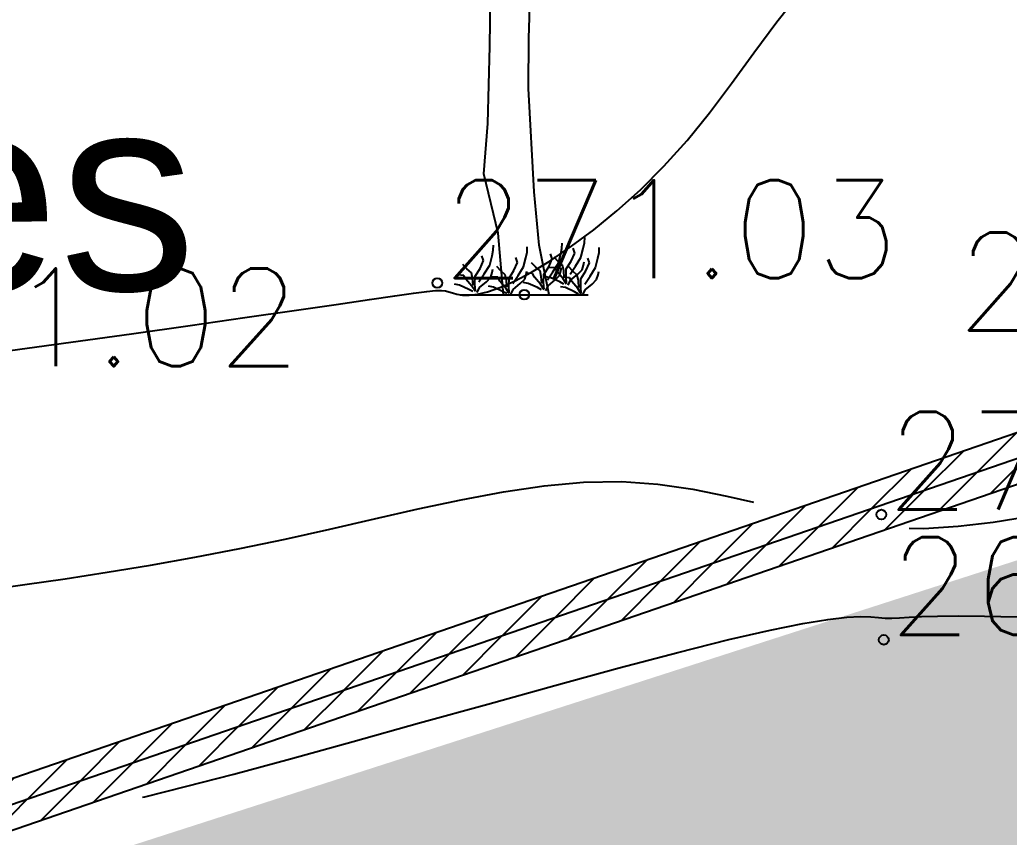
# Model space of a CAD drawing. Extents: x 524954 to 526204, y 9523489 to 9524010.
# Drawn here: x 525701.67 to 525711.79, y 9523606.16 to 9523614.52 of the extents above; entities that cross this region are included whole.
import ezdxf
from ezdxf.enums import TextEntityAlignment as Align

# ---------------------------------------------------------------- set-up
doc = ezdxf.new("R2010")
doc.units = 0
doc.header["$PDMODE"] = 33
doc.header["$PDSIZE"] = 0.1
doc.linetypes.add('ACAD_ISO12W100', pattern=[21, 12, -3, 0, -3, 0, -3])
doc.linetypes.add('CACHE2', pattern=[4.7625, 3.175, -1.5875])
for name, color, linetype in [('Arbre', 34, 'ACAD_ISO12W100'), ('Cloture', 7, 'Continuous'), ('CN_01_00', 3, 'Continuous'), ('CN_10_00', 1, 'Continuous'), ('Haut_Talus', 30, 'Continuous'), ('Murs', 1, 'Continuous'), ('TopoAlt', 3, 'Continuous'), ('TOPOJIS', 7, 'Continuous'), ('Toponomie', 7, 'CACHE2')]:
    doc.layers.add(name, color=color, linetype=linetype)
doc.styles.add('Simplex 1.0', font='Simplex.shx', dxfattribs={"width": 0.99, "height": 1})
doc.styles.get("Standard").update_dxf_attribs({"font": 'arial.ttf'})
pattern_1 = [(45, (0, 0), (-0.1767766952966, 0.1767766952966), [])]

# ---------------------------------------------------------------- blocks, each defined once
blk = doc.blocks.new('TCPOINT M')
at = {"color": 0}
blk.add_point((0, 0), dxfattribs=at)
at = {"layer": 'TopoAlt', "style": 'Simplex 1.0', "width": 0.99}
blk.add_attdef('ALT', (0.15, 0.15), '', height=1, dxfattribs=at)
blk = doc.blocks.new('v088')
at = {"linetype": 'Continuous'}
for p, q in [((0.045, 2.625), (0.064, 3.179)), ((-0.352, 2.542), (-0.344, 3.046)), ((-0.373, 1.752), (-0.352, 2.542)), ((0.043, 2.109), (0.045, 2.625)), ((0.102, 1.053), (0.043, 2.109)), ((-0.412, 1.235), (-0.373, 1.752)), ((-0.268, 0.628), (-0.412, 1.235)), ((0.151, 0.506), (0.102, 1.053)), ((-0.213, 0), (-0.268, 0.628)), ((-0.317, 0.454), (-0.315, 0.507)), ((0.256, 0), (0.151, 0.506)), ((0.385, 0.474), (0.387, 0.526)), ((0.603, 0.474), (0.615, 0.531)), ((0.615, 0.531), (0.618, 0.584)), ((-0.329, 0.397), (-0.317, 0.454)), ((0.017, 0.377), (0.029, 0.435)), ((0.029, 0.435), (0.031, 0.488)), ((0.286, 0.368), (0.269, 0.418)), ((0.349, 0.322), (0.373, 0.416)), ((0.373, 0.416), (0.385, 0.474)), ((0.481, 0.344), (0.517, 0.426)), ((0.517, 0.426), (0.5, 0.476)), ((0.579, 0.38), (0.603, 0.474)), ((0.752, 0.373), (0.765, 0.43)), ((0.765, 0.43), (0.767, 0.483)), ((-0.587, 0.264), (-0.627, 0.308)), ((-0.452, 0.267), (-0.416, 0.349)), ((-0.416, 0.349), (-0.433, 0.399)), ((-0.353, 0.303), (-0.329, 0.397)), ((-0.106, 0.248), (-0.07, 0.329)), ((-0.07, 0.329), (-0.087, 0.38)), ((-0.007, 0.284), (0.017, 0.377)), ((0.115, 0.284), (0.075, 0.327)), ((0.25, 0.286), (0.286, 0.368)), ((0.293, 0.233), (0.349, 0.322)), ((0.346, 0.341), (0.305, 0.385)), ((0.392, 0.301), (0.346, 0.341)), ((0.43, 0.264), (0.481, 0.344)), ((0.524, 0.291), (0.579, 0.38)), ((0.606, 0.303), (0.613, 0.337)), ((0.63, 0.243), (0.666, 0.325)), ((0.666, 0.325), (0.649, 0.375)), ((0.728, 0.279), (0.752, 0.373)), ((-0.541, 0.224), (-0.587, 0.264)), ((-0.529, 0.166), (-0.541, 0.224)), ((-0.502, 0.188), (-0.452, 0.267)), ((-0.464, 0.132), (-0.409, 0.214)), ((-0.409, 0.214), (-0.353, 0.303)), ((-0.341, 0.178), (-0.327, 0.226)), ((-0.327, 0.226), (-0.32, 0.26)), ((-0.24, 0.245), (-0.281, 0.288)), ((-0.195, 0.204), (-0.24, 0.245)), ((-0.183, 0.147), (-0.195, 0.204)), ((-0.156, 0.168), (-0.106, 0.248)), ((-0.063, 0.195), (-0.007, 0.284)), ((0.005, 0.159), (0.019, 0.207)), ((0.019, 0.207), (0.026, 0.24)), ((0.084, 0.216), (0.019, 0.221)), ((0.106, 0.178), (0.084, 0.216)), ((0.161, 0.243), (0.115, 0.284)), ((0.173, 0.185), (0.161, 0.243)), ((0.197, 0.125), (0.2, 0.207)), ((0.2, 0.207), (0.25, 0.286)), ((0.238, 0.151), (0.293, 0.233)), ((0.315, 0.274), (0.25, 0.279)), ((0.337, 0.236), (0.315, 0.274)), ((0.397, 0.163), (0.337, 0.236)), ((0.361, 0.197), (0.375, 0.245)), ((0.375, 0.245), (0.382, 0.279)), ((0.404, 0.243), (0.392, 0.301)), ((0.409, 0.175), (0.404, 0.243)), ((0.428, 0.183), (0.43, 0.264)), ((0.495, 0.24), (0.454, 0.284)), ((0.469, 0.209), (0.524, 0.291)), ((0.474, 0.149), (0.546, 0.209)), ((0.541, 0.2), (0.495, 0.24)), ((0.546, 0.209), (0.591, 0.255)), ((0.579, 0.163), (0.63, 0.243)), ((0.591, 0.255), (0.606, 0.303)), ((0.673, 0.19), (0.728, 0.279)), ((0.755, 0.202), (0.762, 0.236)), ((-0.661, 0.096), (-0.712, 0.106)), ((-0.618, 0.197), (-0.683, 0.202)), ((-0.596, 0.159), (-0.618, 0.197)), ((-0.536, 0.087), (-0.596, 0.159)), ((-0.524, 0.099), (-0.529, 0.166)), ((-0.505, 0.106), (-0.502, 0.188)), ((-0.5, 0.036), (-0.505, 0.106)), ((-0.459, 0.072), (-0.387, 0.132)), ((-0.387, 0.132), (-0.341, 0.178)), ((-0.272, 0.178), (-0.337, 0.183)), ((-0.25, 0.139), (-0.272, 0.178)), ((-0.19, 0.067), (-0.25, 0.139)), ((-0.178, 0.079), (-0.183, 0.147)), ((-0.159, 0.087), (-0.156, 0.168)), ((-0.118, 0.113), (-0.063, 0.195)), ((-0.113, 0.053), (-0.041, 0.113)), ((-0.041, 0.113), (0.005, 0.159)), ((0.041, 0.115), (-0.01, 0.125)), ((0.135, 0.072), (0.041, 0.115)), ((0.166, 0.106), (0.106, 0.178)), ((0.202, 0.05), (0.166, 0.106)), ((0.178, 0.118), (0.173, 0.185)), ((0.202, 0.055), (0.197, 0.125)), ((0.272, 0.173), (0.221, 0.183)), ((0.243, 0.091), (0.315, 0.151)), ((0.365, 0.13), (0.272, 0.173)), ((0.315, 0.151), (0.361, 0.197)), ((0.406, 0.108), (0.365, 0.13)), ((0.433, 0.108), (0.397, 0.163)), ((0.464, 0.173), (0.399, 0.178)), ((0.433, 0.113), (0.428, 0.183)), ((0.45, 0.099), (0.474, 0.149)), ((0.486, 0.135), (0.464, 0.173)), ((0.546, 0.063), (0.486, 0.135)), ((0.553, 0.142), (0.541, 0.2)), ((0.558, 0.075), (0.553, 0.142)), ((0.577, 0.082), (0.579, 0.163)), ((0.618, 0.108), (0.673, 0.19)), ((0.623, 0.048), (0.695, 0.108)), ((0.695, 0.108), (0.74, 0.154)), ((0.74, 0.154), (0.755, 0.202)), ((-0.567, 0.053), (-0.661, 0.096)), ((-0.654, 0), (0.654, 0)), ((-0.527, 0.031), (-0.567, 0.053)), ((-0.5, 0.031), (-0.536, 0.087)), ((-0.483, 0.022), (-0.459, 0.072)), ((-0.315, 0.077), (-0.365, 0.087)), ((-0.221, 0.034), (-0.315, 0.077)), ((-0.18, 0.012), (-0.221, 0.034)), ((-0.154, 0.012), (-0.19, 0.067)), ((-0.154, 0.017), (-0.159, 0.087)), ((-0.137, 0.002), (-0.113, 0.053)), ((0.175, 0.05), (0.135, 0.072)), ((0.219, 0.041), (0.243, 0.091)), ((0.421, 0.072), (0.37, 0.082)), ((0.514, 0.029), (0.421, 0.072)), ((0.555, 0.007), (0.514, 0.029)), ((0.582, 0.007), (0.546, 0.063)), ((0.582, 0.012), (0.577, 0.082)), ((0.599, -0.002), (0.623, 0.048))]:
    blk.add_line(p, q, dxfattribs=at)

msp = doc.modelspace()

# ---------------------------------------------------------------- hatches: boundary and pattern name
at = {"layer": 'Haut_Talus'}
h = msp.add_hatch(dxfattribs=at)
h.set_pattern_fill('G_CERCLE_10', color=256, scale=4, angle=285, style=0)
h.set_pattern_definition([(285, (0.414, -1.5455), (4.8989794856, -2.8284271247), [0.8, -3.2]), (15, (1.5455, 0.414), (2.8284271247, 4.8989794856), [0.8, -3.2]), (330, (1.2146, -2.9874), (3.8637055252, 1.0352800256), [0.5656854248, -5.091168824]), (330, (3.1945, 0.4419), (3.8637055252, 1.0352800256), [0.5656854248, -5.091168824]), (60, (0.5934, -0.6692), (-1.0352800256, 3.8637055252), [0.5656854248, -5.091168824]), (60, (4.0227, -2.649), (-1.0352800256, 3.8637055252), [0.5656854248, -5.091168824]), (348.4349488, (2.3182, 0.6212), (3.86370330557, 1.03527617886), [0.8944271908, -8.04984472]), (348.4349488, (1.7045, -3.2703), (3.86370330557, 1.03527617886), [0.8944271908, -8.04984752]), (78.4349488, (0.4141, -1.5455), (-1.03527617886, 3.86370330557), [0.8944271908, -8.04984752]), (78.4349488, (4.3056, -2.1592), (-1.03527617886, 3.86370330557), [0.8944271908, -8.04984752]), (131.5650512, (0.4141, -1.5455), (-1.03527618196, 3.86370330474), [0.8944271908, -8.04984472]), (131.5650512, (1.2146, -2.9874), (-1.03527618196, 3.86370330474), [0.8944271908, -8.04984472]), (221.5650512, (1.5455, 0.4141), (-3.86370330474, -1.03527618196), [0.8944271908, -8.04984472]), (221.5650512, (4.0227, -2.6491), (-3.86370330474, -1.03527618196), [0.8944271908, -8.04984472])])
h.paths.add_polyline_path([(525724.449, 9523613.021), (525724.376, 9523610.952), (525721.327, 9523610.371), (525719.185, 9523611.349), (525693.313, 9523603.008), (525675.58, 9523595.701), (525662.784, 9523590.142), (525659.042, 9523588.283), (525658.935, 9523586.351), (525654.31, 9523585.867), (525647.159, 9523586.941), (525644.577, 9523589.035), (525642.642, 9523587.156), (525643.556, 9523584.955), (525648.234, 9523583.237), (525656.394, 9523584.117), (525666.817, 9523586.91), (525670.396, 9523587.583), (525674.737, 9523592.836), (525681.442, 9523595.896), (525691.068, 9523597.379), (525696.591, 9523597.054), (525706.217, 9523602.266), (525714.086, 9523604.573), (525726.586, 9523610.455), (525729.999, 9523612.337), (525734.118, 9523613.246), (525739.865, 9523615.541), (525749.069, 9523620.146), (525757.023, 9523623.833), (525757.47, 9523626.751), (525754.212, 9523626.843)])
at = {"layer": 'Murs'}
h = msp.add_hatch(dxfattribs=at)
h.set_pattern_fill('_U', color=256, scale=0.25, angle=45, style=0, pattern_type=0)
h.set_pattern_definition(pattern_1)
edge = h.paths.add_edge_path()
edge.add_line((525685.949, 9523600.795), (525688.173, 9523601.655))
edge.add_arc((525689.993, 9523604.439), 3.327, 236.8132, 345.5678)
edge.add_line((525693.215, 9523603.609), (525716.198, 9523611.524))
edge.add_line((525716.198, 9523611.524), (525724.059, 9523613.925))
edge.add_line((525724.059, 9523613.925), (525723.986, 9523614.164))
edge.add_line((525723.986, 9523614.164), (525716.121, 9523611.762))
edge.add_line((525716.121, 9523611.762), (525693.003, 9523603.801))
edge.add_arc((525689.993, 9523604.439), 3.077, 234.4582, 348.0385, ccw=False)
edge.add_line((525688.205, 9523601.935), (525685.859, 9523601.028))
edge.add_line((525685.859, 9523601.028), (525685.949, 9523600.795))
h = msp.add_hatch(dxfattribs=at)
h.set_pattern_fill('_U', color=256, scale=0.25, angle=45, style=0, pattern_type=0)
h.set_pattern_definition(pattern_1)
edge = h.paths.add_edge_path()
edge.add_line((525686.04, 9523600.562), (525688.146, 9523601.376))
edge.add_arc((525689.993, 9523604.439), 3.577, 238.8958, 343.3849)
edge.add_line((525693.421, 9523603.416), (525716.275, 9523611.286))
edge.add_line((525716.275, 9523611.286), (525724.132, 9523613.686))
edge.add_line((525724.132, 9523613.686), (525724.059, 9523613.925))
edge.add_line((525724.059, 9523613.925), (525716.198, 9523611.524))
edge.add_line((525716.198, 9523611.524), (525693.215, 9523603.609))
edge.add_arc((525689.993, 9523604.439), 3.327, 236.8132, 345.5678, ccw=False)
edge.add_line((525688.173, 9523601.655), (525685.949, 9523600.795))
edge.add_line((525685.949, 9523600.795), (525686.04, 9523600.562))

# ---------------------------------------------------------------- linework, layer by layer
at = {"layer": 'Cloture', "flags": 128}
for points in [[(525685.859, 9523601.028), (525688.205, 9523601.935, 0.540587), (525693.003, 9523603.801), (525716.121, 9523611.762), (525723.986, 9523614.164)], [(525685.949, 9523600.795), (525688.173, 9523601.655, 0.51368), (525693.215, 9523603.609), (525716.198, 9523611.524), (525724.059, 9523613.925)], [(525686.04, 9523600.562), (525688.146, 9523601.376, 0.490377), (525693.421, 9523603.416), (525716.275, 9523611.286), (525724.132, 9523613.686)]]:
    msp.add_lwpolyline(points, format="xyb", dxfattribs=at)
at = {"layer": 'CN_01_00', "flags": 128}
for points, elevation in [([(525701.571, 9523611.136), (525702.192, 9523611.222), (525702.811, 9523611.308), (525703.41, 9523611.393), (525703.97, 9523611.473), (525704.474, 9523611.546), (525704.902, 9523611.608), (525705.243, 9523611.658), (525705.503, 9523611.696), (525705.694, 9523611.723), (525705.829, 9523611.741), (525705.921, 9523611.75), (525705.981, 9523611.751), (525706.021, 9523611.747), (525706.055, 9523611.737), (525706.093, 9523611.725), (525706.138, 9523611.712), (525706.194, 9523611.703), (525706.263, 9523611.701), (525706.348, 9523611.711), (525706.452, 9523611.736), (525706.577, 9523611.78), (525706.726, 9523611.847), (525706.9, 9523611.939), (525707.097, 9523612.058), (525707.311, 9523612.202), (525707.538, 9523612.37), (525707.774, 9523612.564), (525708.015, 9523612.78), (525708.255, 9523613.021), (525708.491, 9523613.283), (525708.72, 9523613.567), (525708.946, 9523613.868), (525709.174, 9523614.18), (525709.411, 9523614.498), (525709.663, 9523614.818)], 271), ([(525702.923, 9523606.565), (525702.947, 9523606.571), (525703.364, 9523606.674), (525703.859, 9523606.803), (525704.436, 9523606.958), (525705.077, 9523607.135), (525705.757, 9523607.325), (525706.453, 9523607.519), (525707.141, 9523607.709), (525707.797, 9523607.888), (525708.397, 9523608.047), (525708.918, 9523608.179), (525709.342, 9523608.276), (525709.675, 9523608.343), (525709.932, 9523608.385), (525710.124, 9523608.406), (525710.266, 9523608.413), (525710.369, 9523608.41), (525710.448, 9523608.403), (525710.516, 9523608.397), (525710.584, 9523608.397), (525710.663, 9523608.4), (525710.761, 9523608.406), (525710.888, 9523608.413), (525711.053, 9523608.419), (525711.265, 9523608.421), (525711.533, 9523608.419), (525711.866, 9523608.41)], 269)]:
    msp.add_lwpolyline(points, dxfattribs=dict(at, elevation=elevation))
at = {"layer": 'CN_10_00', "elevation": 270, "flags": 128}
for points in [[(525701.336, 9523608.688), (525701.722, 9523608.742), (525702.132, 9523608.801), (525702.561, 9523608.868), (525703.005, 9523608.941), (525703.459, 9523609.022), (525703.919, 9523609.11), (525704.381, 9523609.205), (525704.84, 9523609.308), (525705.295, 9523609.413), (525705.743, 9523609.515), (525706.183, 9523609.609), (525706.613, 9523609.69), (525707.031, 9523609.751), (525707.434, 9523609.788), (525707.823, 9523609.795), (525708.194, 9523609.77), (525708.551, 9523609.718), (525708.898, 9523609.647), (525709.17, 9523609.583)], [(525710.763, 9523609.317), (525710.914, 9523609.315), (525711.265, 9523609.338), (525711.62, 9523609.381), (525711.979, 9523609.438)]]:
    msp.add_lwpolyline(points, dxfattribs=at)

# ---------------------------------------------------------------- block references
at = {"layer": 'Arbre'}
msp.add_blockref('v088', (525706.827, 9523611.707), dxfattribs=at)
at = {"layer": 'TOPOJIS'}
ref = msp.add_blockref('TCPOINT M', (525705.938, 9523611.827, 271.03), dxfattribs=at)
ref.add_attrib('ALT', '271.03', (525705.988, 9523611.877, 271.03), dxfattribs={"layer": 'TopoAlt', "height": 1, "style": 'Simplex 1.0', "width": 0.99})
ref = msp.add_blockref('TCPOINT M', (525715.964, 9523611.292, 271.05), dxfattribs=at)
ref.add_attrib('ALT', '271.05', dxfattribs={"layer": 'TopoAlt', "height": 1, "style": 'Simplex 1.0', "width": 0.99}).set_placement((525715.914, 9523611.342, 271.05), align=Align.RIGHT)
ref = msp.add_blockref('TCPOINT M', (525699.822, 9523610.925, 271.02), dxfattribs=at)
ref.add_attrib('ALT', '271.02', (525699.872, 9523610.975, 271.02), dxfattribs={"layer": 'TopoAlt', "height": 1, "style": 'Simplex 1.0', "width": 0.99})
msp.add_blockref('TCPOINT M', (525706.827, 9523611.707), dxfattribs=at)
ref = msp.add_blockref('TCPOINT M', (525710.478, 9523609.458, 270.76), dxfattribs=at)
ref.add_attrib('ALT', '270.76', (525710.528, 9523609.508, 270.76), dxfattribs={"layer": 'TopoAlt', "height": 1, "style": 'Simplex 1.0', "width": 0.99})
ref = msp.add_blockref('TCPOINT M', (525710.503, 9523608.176, 268.76), dxfattribs=at)
ref.add_attrib('ALT', '268.76', (525710.553, 9523608.226, 268.76), dxfattribs={"layer": 'TopoAlt', "height": 1, "style": 'Simplex 1.0', "width": 0.99})

# ---------------------------------------------------------------- texts
at = {"layer": 'Toponomie', "insert": (525667.121, 9523613.377), "char_height": 2, "width": 38.52036, "attachment_point": 1, "rotation": 0.603}
msp.add_mtext('Hotel Restaurant les Rapides', dxfattribs=at)

doc.saveas('drawing.dxf')
